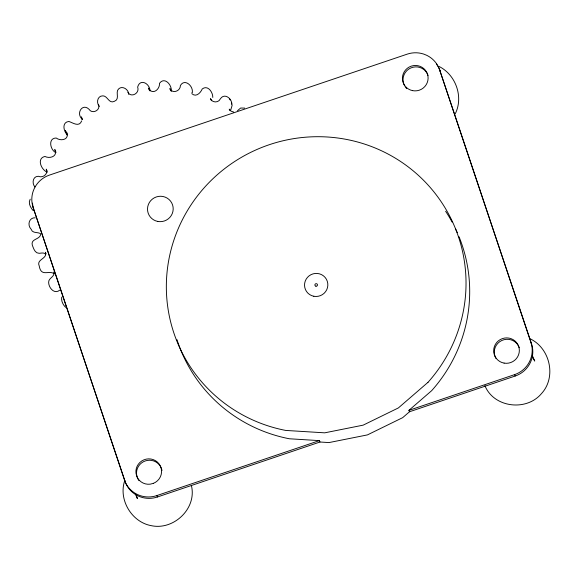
<?xml version="1.0" encoding="UTF-8"?>
<svg xmlns="http://www.w3.org/2000/svg" width="579" height="579" viewBox="0 0 579 579"><rect width="100%" height="100%" fill="white"/><g stroke="black" fill="none" stroke-linecap="round" stroke-linejoin="round"><path stroke-width="0.87" d="M61.714 297.201C61.027 300.848 63.017 304.945 65.695 307.377M230.543 110.654L232.114 105.436L231.368 102.823M40.696 234.126C40.248 239.793 30.492 238.461 32.301 245.163C33.604 248.442 34.805 253.269 39.155 253.312C41.384 253.139 43.874 252.343 45.734 254.181M124.811 480.44C118.13 499.272 131.433 522.012 151.119 525.631C173.664 530.639 196.998 508.5 191.439 485.716M455.195 113.889C463.75 97.055 455.832 74.821 439.099 66.476M81.69 120.881C79.178 127.489 72.997 122.813 68.894 121.467C61.736 122.111 63.386 131.086 67.229 134.741L65.398 130.565L67.084 134.914M30.202 199.205C27.857 202.976 30.578 207.854 33.278 210.691M237.491 110.705L240.632 108.041L244.693 108.085M409.498 411.756L515.172 376.032A25.751 25.346 -23.7 0 0 531.515 343.745L439.656 69.936A25.751 25.346 -23.7 0 0 426.817 55.352L423.727 54.093A25.751 25.346 -23.7 0 0 407.211 54.144L49.439 175.104A25.751 25.346 -23.7 0 0 33.097 207.391L124.955 481.2A25.751 25.346 -23.7 0 0 157.401 496.992L319.992 442.016L329.002 442.573L367.426 434.901L402.658 417.669L409.498 411.756L408.89 410.366L431.673 390.666A150.229 147.855 -23.7 0 0 459.046 236.782M59.832 290.093C54.477 294.697 48.745 287.958 48.643 282.487C48.245 277.906 55.295 276.9 53.811 271.964M124.34 479.81A25.751 25.346 -23.7 0 0 156.786 495.595L319.384 440.626L319.992 442.016M408.89 410.366L514.565 374.635A25.751 25.346 -23.7 0 0 530.907 342.348L439.656 69.936M35.254 217.776C29.073 217.393 27.083 224.992 31.056 229.125C32.366 233.561 37.36 231.882 40.392 233.518M319.384 440.626L289.377 438.773A150.229 147.855 -23.7 0 1 177 339.707M233.634 112.029L231.035 111.175L229.233 109.142L229.849 110.531M191.946 92.698L192.25 92.756C193.647 86.278 184.759 78.006 180.395 85.518C180.525 91.142 172.419 94.124 169.842 88.609L170.762 90.693M55.765 152.632C50.235 149.954 47.717 138.157 56.156 138.005C60.65 141.363 69.125 139.98 67.012 132.75M530.35 338.889C550.151 348.464 556.651 377.262 541.416 393.677C526.347 411.618 493.749 407.717 484.884 385.585M191.787 93.639C196.093 97.641 200.551 92.872 202.245 88.942C207.818 84.621 212.963 92.249 212.797 97.46M54.368 273.751C48.6 269.879 41.095 277.406 39.198 265.841C36.13 259.153 47.847 258.856 45.401 252.256L46.016 253.653M47.333 172.195C41.297 170.117 36.296 158.342 44.93 156.46C49.917 159.015 58.081 156.323 54.788 149.52L56.011 152.306M231.911 104.082C231.629 98.184 224.326 92.698 220.331 98.871C218.623 103.019 212.001 102.932 210.524 98.647L211.444 100.732M127.829 92.285C131.187 98.235 140.002 93.11 137.65 87.082C140.031 78.064 149.975 83.557 150.004 90.925M532.362 356.982L534.743 361.064L532.311 355.528M530.907 342.348L531.515 343.745M514.565 374.635L515.172 376.032M149.36 90.179L148.448 88.088C152.183 95.578 159.963 89.694 159.522 83.282C164.733 76.276 172.216 85.214 171.268 91.475M128.748 94.377C128.603 88.638 120.7 84.548 117.559 90.389C116.22 94.015 119.52 99.393 114.41 101.318C108.83 104.054 107.759 95.955 102.975 95.846C97.395 95.68 96.063 102.722 99.262 106.37M82.602 119.665L81.378 116.878L81.943 119.535M81.755 118.738C75.994 113.014 82.558 102.845 89.072 109.315C92.09 114.403 100.623 110.394 98.625 104.828M47.167 171.254L46.255 169.162C48.607 173.968 42.708 178.419 38.286 176.262C32.663 176.342 31.773 183.369 34.921 186.981M33.097 207.391L124.955 481.2M156.786 495.595L157.401 496.992M135.276 493.815L137.361 498.562L136.745 496.275M229.537 98.654L230.08 99.906M406.719 88.587A12.876 12.673 -23.7 0 1 405.618 87.335M404.699 85.967A12.876 12.673 -23.7 0 1 410.67 68.018A12.876 12.673 -23.7 0 1 428.069 75.451M33.705 208.78A25.751 25.346 -23.7 0 1 32.865 205.574M32.721 204.756A25.751 25.346 -23.7 0 1 32.518 203.106M436.385 64.037A25.751 25.346 -23.7 0 1 440.264 71.326M496.051 358.553A12.876 12.673 -23.7 0 1 501.732 340.517A12.876 12.673 -23.7 0 1 519.254 347.675M161.577 468.925A12.876 12.673 -23.7 0 1 161.99 470.539M139.025 480.635A12.876 12.673 -23.7 0 1 137.404 477.755L136.586 474.548A12.876 12.673 -23.7 0 1 161.295 468.15M445.635 211.27A150.229 147.855 -23.7 0 1 452.105 222.068M455.391 228.517A150.229 147.855 -23.7 0 1 457.287 232.62M428.011 382.314L398.381 407.927L363.149 425.152L324.725 432.831L285.715 430.429A150.229 147.855 -23.7 0 1 176.993 231.665A150.229 147.855 -23.7 0 1 395.001 157.958A150.229 147.855 -23.7 0 1 428.011 382.314M153.449 483.327L150.2 484.167A12.876 12.673 -23.7 0 1 136.789 476.365L135.978 473.152A12.876 12.673 -23.7 0 1 146.169 459.14A12.876 12.673 -23.7 0 1 161.049 467.803A12.876 12.673 -23.7 0 1 153.449 483.327M412.653 90.65A12.876 12.673 -23.7 0 0 427.461 74.054A12.876 12.673 -23.7 0 0 405.676 69.835A12.876 12.673 -23.7 0 0 412.653 90.65M313.818 296.26A11.689 11.508 -23.7 0 0 327.258 281.199A11.689 11.508 -23.7 0 0 307.485 277.363A11.689 11.508 -23.7 0 0 313.818 296.26M315.924 286.192A1.296 1.274 -23.7 0 0 317.415 284.528A1.296 1.274 -23.7 0 0 315.222 284.101A1.296 1.274 -23.7 0 0 315.924 286.192M504.099 363.105A12.876 12.673 -23.7 0 0 518.639 346.285A12.876 12.673 -23.7 0 0 496.789 342.406A12.876 12.673 -23.7 0 0 504.099 363.105M157.741 221.431A12.876 12.673 -23.7 0 0 172.549 204.843A12.876 12.673 -23.7 0 0 150.764 200.616A12.876 12.673 -23.7 0 0 157.741 221.431"/></g></svg>
